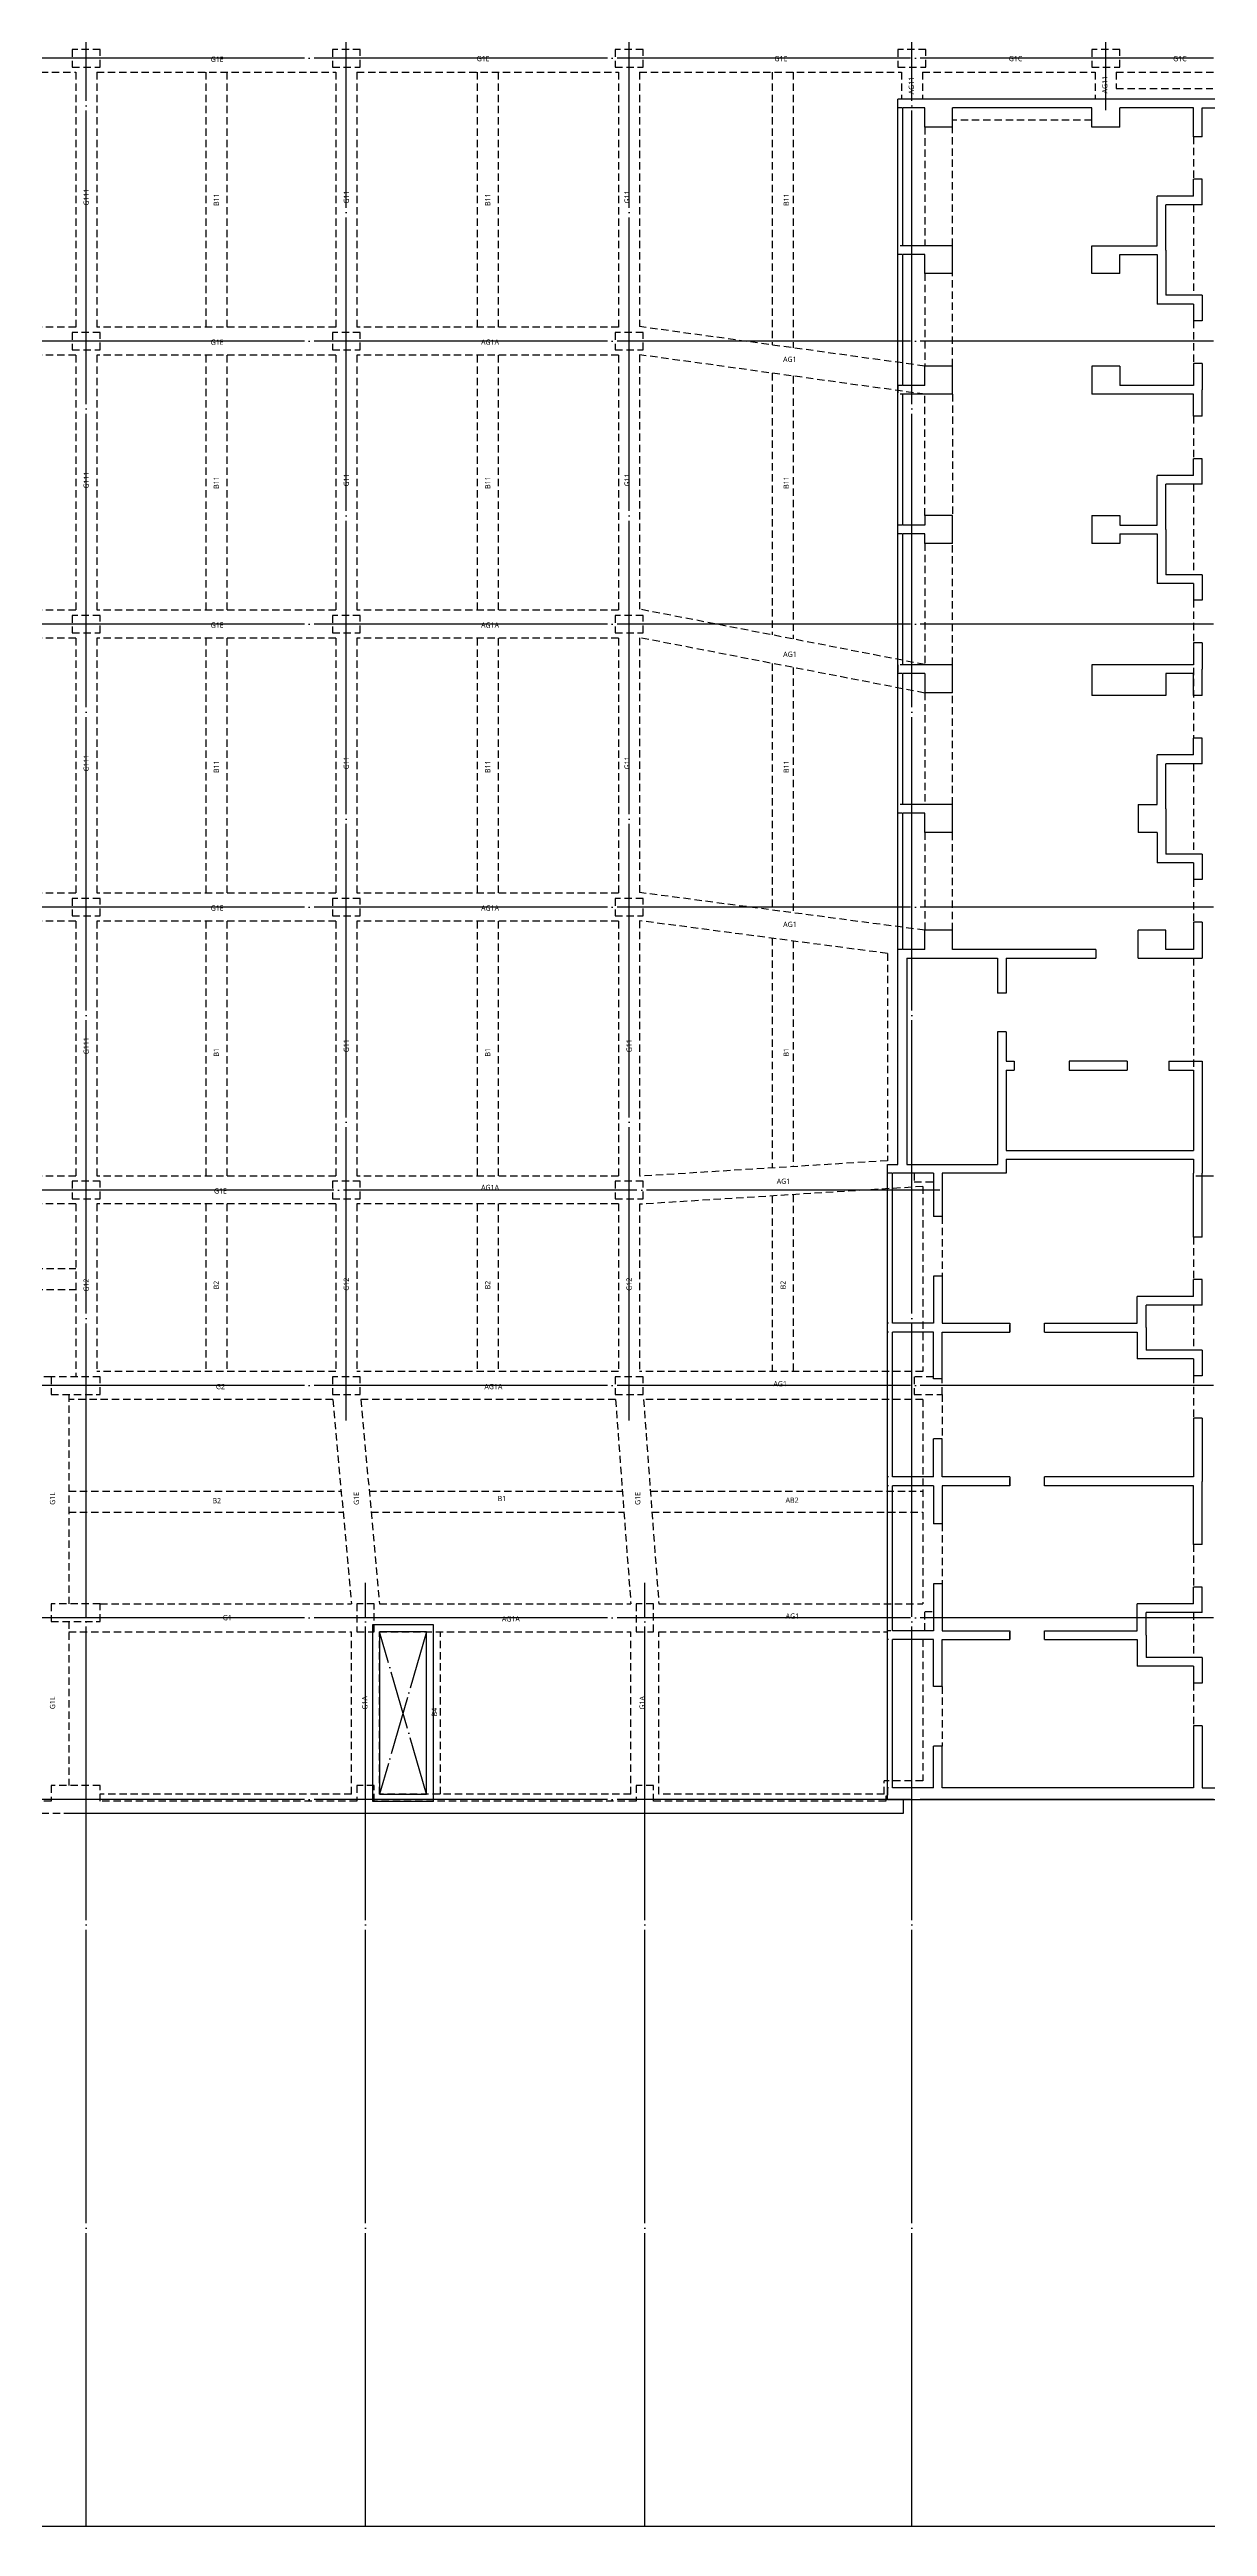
# Model space of a CAD drawing. Header units: millimetres. Extents: x 327808 to 2562540, y -728300 to 402793.
# Drawn here: x 2303349 to 2336515, y -679910 to -609000 of the extents above; entities that cross this region are included whole.
import ezdxf
from ezdxf.enums import TextEntityAlignment as Align
from ezdxf.xclip import XClip

# ---------------------------------------------------------------- set-up
doc = ezdxf.new("R2010")
doc.units = ezdxf.units.MM
doc.header["$LTSCALE"] = 140
doc.header["$XCLIPFRAME"] = 0
for name, pattern in [('XS-지하주차장$0$CEN', [62, 60, -1, 0, -1]), ('XS-지하주차장$0$DDOT', [14, 12, -1, 0, -1]), ('XS-지하주차장$0$HID', [2.3, 1.5, -0.8])]:
    doc.linetypes.add(name, pattern=pattern)
for name, color, linetype in [('XS-지하주차장$0$AWG', 5, 'XS-지하주차장$0$HID'), ('XS-지하주차장$0$B', 9, 'XS-지하주차장$0$HID'), ('XS-지하주차장$0$CEN-P', 14, 'XS-지하주차장$0$CEN'), ('XS-지하주차장$0$DA', 7, 'XS-지하주차장$0$HID'), ('XS-지하주차장$0$EL7', 7, 'Continuous'), ('XS-지하주차장$0$G', 4, 'XS-지하주차장$0$HID'), ('XS-지하주차장$0$OPEN', 9, 'XS-지하주차장$0$DDOT'), ('XS-지하주차장$0$PG', 30, 'XS-지하주차장$0$HID'), ('XS-지하주차장$0$W1-H', 11, 'XS-지하주차장$0$HID'), ('XS-지하주차장$0$W11', 40, 'Continuous'), ('XS-지하주차장$0$WG', 6, 'XS-지하주차장$0$HID')]:
    doc.layers.add(name, color=color, linetype=linetype)
for name, color, linetype, plot in [('XS-지하주차장$0$B-TEXT', 7, 'Continuous', False), ('XS-지하주차장$0$DEFPOINT', 144, 'Continuous', False), ('XS-지하주차장$0$G-TEXT', 3, 'Continuous', False)]:
    doc.layers.add(name, color=color, linetype=linetype, plot=plot)
doc.styles.add('XS-지하주차장$0$맑은 고딕', font='malgun.ttf')

# ---------------------------------------------------------------- blocks, each defined once
blk = doc.blocks.new('XS-지하주차장$0$B1-W')
at = {"layer": 'XS-지하주차장$0$W1-H'}
for p, q in [((42950, 50110), (42950, 49610)), ((43750, 50110), (42950, 50110)), ((43750, 49610), (43750, 50110)), ((50400, 50110), (50400, 49610)), ((51200, 50110), (50400, 50110)), ((51200, 49610), (51200, 50110)), ((58500, 50110), (58500, 49610)), ((59300, 50110), (58500, 50110)), ((59300, 49610), (59300, 50110)), ((66600, 50110), (66600, 49610)), ((67400, 50110), (66600, 50110)), ((67400, 49610), (67400, 50110)), ((72150, 50110), (72150, 49610)), ((72950, 50110), (72150, 50110)), ((72950, 49610), (72950, 50110)), ((42950, 49610), (43750, 49610)), ((50400, 49610), (51200, 49610)), ((58500, 49610), (59300, 49610)), ((66600, 49610), (67400, 49610)), ((72150, 49610), (72950, 49610)), ((66600, 48440), (66600, 48690)), ((76805, 48690), (66600, 48690)), ((67365, 48440), (66600, 48440)), ((67365, 47890), (67365, 48440)), ((68165, 47890), (68165, 48440)), ((72150, 48440), (68165, 48440)), ((72150, 47890), (72150, 48440)), ((75065, 48440), (72950, 48440)), ((72950, 47890), (72950, 48440)), ((75065, 47615), (75065, 48440)), ((75315, 48440), (76805, 48440)), ((75315, 47615), (75315, 48440)), ((68165, 47890), (67365, 47890)), ((72950, 47890), (72150, 47890)), ((75315, 47615), (75065, 47615)), ((75065, 45915), (75065, 46395)), ((75315, 46395), (75065, 46395)), ((75315, 45665), (75315, 46395)), ((74025, 44495), (74025, 45915)), ((75065, 45915), (74025, 45915)), ((74275, 44370), (74275, 45665)), ((75315, 45665), (74275, 45665)), ((66600, 44245), (66600, 44495)), ((68165, 44495), (66600, 44495)), ((67365, 44245), (66600, 44245)), ((67365, 43695), (67365, 44245)), ((68165, 43695), (68165, 44495)), ((72150, 44495), (74025, 44495)), ((72150, 43695), (72150, 44495)), ((72950, 44245), (74025, 44245)), ((72950, 43695), (72950, 44245)), ((74025, 44245), (74025, 42825)), ((74275, 44370), (74275, 43075)), ((68165, 43695), (67365, 43695)), ((72950, 43695), (72150, 43695)), ((75065, 42825), (74025, 42825)), ((75315, 43075), (74275, 43075)), ((75065, 42825), (75065, 42345)), ((75315, 43075), (75315, 42345)), ((42950, 42010), (42950, 41510)), ((43750, 42010), (42950, 42010)), ((43750, 41510), (43750, 42010)), ((50400, 42010), (50400, 41510)), ((51200, 42010), (50400, 42010)), ((51200, 41510), (51200, 42010)), ((58500, 42010), (58500, 41510)), ((59300, 42010), (58500, 42010)), ((59300, 41510), (59300, 42010)), ((75315, 42345), (75065, 42345)), ((42950, 41510), (43750, 41510)), ((50400, 41510), (51200, 41510)), ((58500, 41510), (59300, 41510)), ((67365, 40495), (66600, 40495)), ((66600, 40495), (66600, 40245)), ((68165, 41045), (67365, 41045)), ((67365, 40495), (67365, 41045)), ((68165, 40245), (68165, 41045)), ((72150, 41045), (72150, 40245)), ((72950, 41045), (72150, 41045)), ((72950, 41045), (72950, 40495)), ((75065, 40495), (72950, 40495)), ((75065, 41125), (75065, 40495)), ((75315, 41125), (75065, 41125)), ((75315, 41125), (75315, 40370)), ((68165, 40245), (66600, 40245)), ((75065, 40245), (72150, 40245)), ((75065, 39615), (75065, 40245)), ((75315, 39615), (75315, 40370)), ((75315, 39615), (75065, 39615)), ((75065, 37915), (75065, 38395)), ((75315, 38395), (75065, 38395)), ((75315, 37665), (75315, 38395)), ((74025, 36495), (74025, 37915)), ((75065, 37915), (74025, 37915)), ((74275, 36370), (74275, 37665)), ((75315, 37665), (74275, 37665)), ((66600, 36245), (66600, 36495)), ((67365, 36495), (66600, 36495)), ((67365, 36245), (66600, 36245)), ((68165, 36770), (67365, 36770)), ((67365, 36770), (67365, 36495)), ((67365, 35970), (67365, 36245)), ((68165, 35970), (68165, 36770)), ((72150, 36770), (72150, 35970)), ((72150, 36770), (72950, 36770)), ((72950, 36770), (72950, 36495)), ((72950, 36495), (74025, 36495)), ((72950, 36245), (74025, 36245)), ((72950, 36245), (72950, 35970)), ((74025, 36245), (74025, 34825)), ((74275, 36370), (74275, 35075)), ((68165, 35970), (67365, 35970)), ((72950, 35970), (72150, 35970)), ((75065, 34825), (74025, 34825)), ((75315, 35075), (74275, 35075)), ((75065, 34825), (75065, 34345)), ((75315, 35075), (75315, 34345)), ((75315, 34345), (75065, 34345)), ((42950, 33910), (42950, 33410)), ((43750, 33910), (42950, 33910)), ((42950, 33410), (43750, 33410)), ((43750, 33410), (43750, 33910)), ((50400, 33910), (50400, 33410)), ((51200, 33910), (50400, 33910)), ((50400, 33410), (51200, 33410)), ((51200, 33410), (51200, 33910)), ((58500, 33910), (58500, 33410)), ((59300, 33910), (58500, 33910)), ((58500, 33410), (59300, 33410)), ((59300, 33410), (59300, 33910)), ((75065, 33125), (75065, 32495)), ((75315, 33125), (75065, 33125)), ((75315, 33125), (75315, 32370)), ((68165, 32495), (66600, 32495)), ((66600, 32495), (66600, 32245)), ((67365, 32245), (66600, 32245)), ((67365, 32245), (67365, 31695)), ((68165, 31695), (68165, 32495)), ((75065, 32495), (72150, 32495)), ((72150, 32495), (72150, 31615)), ((75065, 32245), (74275, 32245)), ((74275, 32245), (74275, 31615)), ((75065, 31615), (75065, 32245)), ((75315, 31615), (75315, 32370)), ((68165, 31695), (67365, 31695)), ((74275, 31615), (72150, 31615)), ((75315, 31615), (75065, 31615)), ((74025, 28495), (74025, 29915)), ((75065, 29915), (74025, 29915)), ((75065, 29915), (75065, 30395)), ((75315, 30395), (75065, 30395)), ((75315, 29665), (75315, 30395)), ((74275, 28370), (74275, 29665)), ((75315, 29665), (74275, 29665)), ((66600, 28245), (66600, 28495)), ((68165, 28495), (66600, 28495)), ((68165, 27695), (68165, 28495)), ((73475, 28495), (74025, 28495)), ((73475, 28495), (73475, 27695)), ((74275, 28370), (74275, 27075)), ((67365, 28245), (66600, 28245)), ((67365, 27695), (67365, 28245)), ((68165, 27695), (67365, 27695)), ((74025, 27695), (73475, 27695)), ((74025, 27695), (74025, 26825)), ((75315, 27075), (74275, 27075)), ((75315, 27075), (75315, 26345)), ((75065, 26825), (74025, 26825)), ((75065, 26825), (75065, 26345)), ((75315, 26345), (75065, 26345)), ((42950, 25810), (42950, 25310)), ((43750, 25810), (42950, 25810)), ((43750, 25310), (43750, 25810)), ((50400, 25810), (50400, 25310)), ((51200, 25810), (50400, 25810)), ((51200, 25310), (51200, 25810)), ((58500, 25810), (58500, 25310)), ((59300, 25810), (58500, 25810)), ((59300, 25310), (59300, 25810)), ((42950, 25310), (43750, 25310)), ((50400, 25310), (51200, 25310)), ((58500, 25310), (59300, 25310)), ((68165, 24895), (67365, 24895)), ((67365, 24345), (67365, 24895)), ((68165, 24345), (68165, 24895)), ((74275, 24895), (73475, 24895)), ((73475, 24095), (73475, 24895)), ((74275, 24345), (74275, 24895)), ((75065, 25125), (75065, 24345)), ((75315, 25125), (75065, 25125)), ((75315, 25125), (75315, 24095)), ((67365, 24345), (66600, 24345)), ((66600, 18195), (66600, 24345)), ((72265, 24345), (68165, 24345)), ((72265, 24345), (72265, 24095)), ((75065, 24345), (74275, 24345)), ((66850, 24095), (69450, 24095)), ((66850, 24095), (66850, 18195)), ((69450, 24095), (69450, 23095)), ((69700, 24095), (72265, 24095)), ((69700, 24095), (69700, 23095)), ((73475, 24095), (75315, 24095)), ((69700, 23095), (69450, 23095)), ((69450, 21985), (69450, 18195)), ((69700, 21985), (69450, 21985)), ((69700, 21985), (69700, 21145)), ((69700, 21145), (69930, 21145)), ((69700, 20895), (69700, 18595)), ((69700, 20895), (69930, 20895)), ((69930, 21145), (69930, 20895)), ((73165, 21145), (71500, 21145)), ((71500, 21145), (71500, 20895)), ((71500, 20895), (73165, 20895)), ((73165, 21145), (73165, 20895)), ((74355, 21145), (75315, 21145)), ((74355, 21145), (74355, 20895)), ((74355, 20895), (75065, 20895)), ((75065, 20895), (75065, 18595)), ((75315, 21145), (75315, 17945)), ((69700, 18595), (75065, 18595)), ((66300, 17945), (66300, 18195)), ((66300, 18195), (66600, 18195)), ((67065, 17945), (66300, 17945)), ((66850, 18195), (69450, 18195)), ((67065, 17945), (67065, 17695)), ((67865, 17945), (67865, 16700)), ((69700, 17945), (67865, 17945)), ((69700, 18345), (69700, 17945)), ((69700, 18345), (75065, 18345)), ((75065, 18345), (75065, 17945)), ((75065, 16115), (75065, 17945)), ((75315, 16115), (75315, 17945)), ((42950, 17710), (42950, 17210)), ((43750, 17710), (42950, 17710)), ((42950, 17210), (43750, 17210)), ((43750, 17210), (43750, 17710)), ((50400, 17710), (50400, 17210)), ((51200, 17710), (50400, 17710)), ((50400, 17210), (51200, 17210)), ((51200, 17210), (51200, 17710)), ((58500, 17710), (58500, 17210)), ((59300, 17710), (58500, 17710)), ((58500, 17210), (59300, 17210)), ((59300, 17210), (59300, 17710)), ((67065, 17695), (67615, 17695)), ((67615, 17695), (67615, 16700)), ((67865, 16700), (67615, 16700)), ((75315, 16115), (75065, 16115)), ((67865, 14990), (67615, 14990)), ((67615, 14990), (67615, 13645)), ((67865, 14990), (67865, 13645)), ((75065, 14415), (75065, 14895)), ((75315, 14895), (75065, 14895)), ((75315, 14165), (75315, 14895)), ((73455, 13645), (73455, 14415)), ((75065, 14415), (73455, 14415)), ((66300, 13395), (66300, 13645)), ((67615, 13645), (66300, 13645)), ((67865, 13645), (69800, 13645)), ((69800, 13395), (69800, 13645)), ((70800, 13645), (73455, 13645)), ((70800, 13395), (70800, 13645)), ((73705, 13520), (73705, 14165)), ((75315, 14165), (73705, 14165)), ((73705, 13520), (73705, 12875)), ((67615, 13395), (66300, 13395)), ((67615, 12110), (67615, 13395)), ((67865, 12110), (67865, 13395)), ((67865, 13395), (69800, 13395)), ((70800, 13395), (73455, 13395)), ((73455, 13395), (73455, 12625)), ((75315, 12875), (73705, 12875)), ((75315, 12875), (75315, 12145)), ((42350, 12110), (42350, 11610)), ((43750, 12110), (42350, 12110)), ((43750, 11610), (43750, 12110)), ((50400, 12110), (50400, 11610)), ((51200, 12110), (50400, 12110)), ((51200, 11610), (51200, 12110)), ((58500, 12110), (58500, 11610)), ((59300, 12110), (58500, 12110)), ((59300, 11610), (59300, 12110)), ((67615, 12110), (67065, 12110)), ((67065, 12110), (67065, 11610)), ((67865, 11610), (67865, 12110)), ((75065, 12625), (73455, 12625)), ((75065, 12625), (75065, 12145)), ((75315, 12145), (75065, 12145)), ((42350, 11610), (43750, 11610)), ((50400, 11610), (51200, 11610)), ((58500, 11610), (59300, 11610)), ((67065, 11610), (67865, 11610)), ((75065, 10925), (75065, 9245)), ((75315, 10925), (75065, 10925)), ((75315, 10925), (75315, 9120)), ((67865, 10340), (67615, 10340)), ((67615, 9245), (67615, 10340)), ((67865, 9245), (67865, 10340)), ((66300, 8995), (66300, 9245)), ((67615, 9245), (66300, 9245)), ((69800, 9245), (67865, 9245)), ((69800, 8995), (69800, 9245)), ((75065, 9245), (70800, 9245)), ((70800, 8995), (70800, 9245)), ((67615, 8995), (66300, 8995)), ((67615, 8995), (67615, 7900)), ((67865, 8995), (67865, 7900)), ((69800, 8995), (67865, 8995)), ((75065, 8995), (70800, 8995)), ((75065, 7315), (75065, 8995)), ((75315, 7315), (75315, 9120)), ((67865, 7900), (67615, 7900)), ((75315, 7315), (75065, 7315)), ((67865, 6190), (67615, 6190)), ((67615, 6190), (67615, 5395)), ((67865, 6190), (67865, 4845)), ((75065, 5615), (75065, 6095)), ((75315, 6095), (75065, 6095)), ((75315, 5365), (75315, 6095)), ((42350, 5610), (42350, 5110)), ((43750, 5610), (42350, 5610)), ((42350, 5110), (43750, 5110)), ((43750, 5110), (43750, 5610)), ((51600, 5610), (51100, 5610)), ((51100, 5610), (51100, 4810)), ((51600, 4810), (51600, 5610)), ((59600, 5610), (59100, 5610)), ((59100, 5610), (59100, 4810)), ((59600, 4810), (59600, 5610)), ((67365, 4845), (67365, 5395)), ((67365, 5395), (67615, 5395)), ((73455, 4845), (73455, 5615)), ((75065, 5615), (73455, 5615)), ((73705, 4720), (73705, 5365)), ((75315, 5365), (73705, 5365)), ((51100, 4810), (51600, 4810)), ((59100, 4810), (59600, 4810)), ((66300, 4595), (66300, 4845)), ((67365, 4845), (66300, 4845)), ((67615, 4595), (66300, 4595)), ((67615, 3250), (67615, 4595)), ((67865, 4845), (69800, 4845)), ((67865, 3250), (67865, 4595)), ((67865, 4595), (69800, 4595)), ((69800, 4595), (69800, 4845)), ((70800, 4845), (73455, 4845)), ((70800, 4595), (70800, 4845)), ((70800, 4595), (73455, 4595)), ((73455, 4595), (73455, 3825)), ((73705, 4720), (73705, 4075)), ((75065, 3825), (73455, 3825)), ((75315, 4075), (73705, 4075)), ((75065, 3825), (75065, 3345)), ((75315, 4075), (75315, 3345)), ((67865, 3250), (67615, 3250)), ((75315, 3345), (75065, 3345)), ((67865, 1540), (67615, 1540)), ((67615, 350), (67615, 1540)), ((67865, 350), (67865, 1540)), ((75065, 2125), (75065, 350)), ((75315, 2125), (75065, 2125)), ((75315, 2125), (75315, 350)), ((43750, 410), (42350, 410)), ((42350, 410), (42350, -40)), ((43750, -40), (43750, 410)), ((51600, 410), (51100, 410)), ((51100, 410), (51100, -40)), ((51600, -40), (51600, 410)), ((59600, 410), (59100, 410)), ((59100, 410), (59100, -40)), ((59600, -40), (59600, 410)), ((66300, 110), (66250, 110)), ((66250, 110), (66250, -40)), ((67615, 350), (66300, 350)), ((66300, 350), (66300, 110)), ((75065, 350), (67865, 350)), ((75315, 350), (76805, 350)), ((66750, -390), (10505, -390)), ((42350, -40), (34750, -40)), ((51100, -40), (43750, -40)), ((59100, -40), (51600, -40)), ((66250, -40), (59600, -40)), ((76355, 0), (66750, 0)), ((66750, 0), (66750, -390))]:
    blk.add_line(p, q, dxfattribs=at)
blk = doc.blocks.new('XS-지하주차장$0$104')
at = {"layer": 'XS-지하주차장$0$W11'}
for p, q in [((0, 10205), (24885, 10205)), ((0, 10205), (0, 0)), ((250, 8715), (250, 10065)), ((250, 10065), (24885, 10065)), ((24885, 10265), (30045, 10265)), ((24885, 10265), (24885, 10205)), ((24885, 10065), (48340, 10065)), ((30045, 10265), (30045, 10205)), ((30045, 10205), (48690, 10205)), ((48340, 8715), (48340, 10065)), ((48690, 10205), (48690, -300)), ((1075, 8715), (250, 8715)), ((1075, 8715), (1075, 8465)), ((3025, 8715), (2295, 8715)), ((2295, 8715), (2295, 8465)), ((3025, 8715), (3025, 7675)), ((5615, 8715), (6345, 8715)), ((5615, 8715), (5615, 7675)), ((6345, 8715), (6345, 8465)), ((7565, 8715), (8320, 8715)), ((7565, 8715), (7565, 8465)), ((9075, 8715), (8320, 8715)), ((9075, 8715), (9075, 8465)), ((11025, 8715), (10295, 8715)), ((10295, 8715), (10295, 8465)), ((11025, 8715), (11025, 7675)), ((13615, 8715), (14345, 8715)), ((13615, 8715), (13615, 7675)), ((14345, 8715), (14345, 8465)), ((15565, 8715), (16320, 8715)), ((15565, 8715), (15565, 8465)), ((17075, 8715), (16320, 8715)), ((17075, 8715), (17075, 8465)), ((19025, 8715), (18295, 8715)), ((18295, 8715), (18295, 8465)), ((19025, 8715), (19025, 7675)), ((21615, 8715), (22345, 8715)), ((21615, 8715), (21615, 7675)), ((22345, 8715), (22345, 8465)), ((23565, 8715), (24595, 8715)), ((23565, 8715), (23565, 8465)), ((24595, 6875), (24595, 8715)), ((27545, 8715), (30745, 8715)), ((27545, 7755), (27545, 8715)), ((32575, 8715), (30745, 8715)), ((32575, 8715), (32575, 8465)), ((34525, 8715), (33795, 8715)), ((33795, 8715), (33795, 8465)), ((34525, 8715), (34525, 7105)), ((35815, 8715), (36545, 8715)), ((35815, 8715), (35815, 7105)), ((36545, 8715), (36545, 8465)), ((37765, 8715), (39570, 8715)), ((37765, 8715), (37765, 8465)), ((41375, 8715), (39570, 8715)), ((41375, 8715), (41375, 8465)), ((43325, 8715), (42595, 8715)), ((42595, 8715), (42595, 8465)), ((43325, 8715), (43325, 7105)), ((44615, 8715), (45345, 8715)), ((44615, 8715), (44615, 7105)), ((45345, 8715), (45345, 8465)), ((46565, 8715), (48340, 8715)), ((46565, 8715), (46565, 8465)), ((1075, 8465), (250, 8465)), ((250, 8465), (250, 6350)), ((2775, 8465), (2295, 8465)), ((2775, 8465), (2775, 7425)), ((5865, 8465), (6345, 8465)), ((5865, 8465), (5865, 7425)), ((7565, 8465), (8195, 8465)), ((8195, 8465), (8195, 6350)), ((8445, 8465), (8445, 5550)), ((9075, 8465), (8445, 8465)), ((10775, 8465), (10295, 8465)), ((10775, 8465), (10775, 7425)), ((13865, 8465), (14345, 8465)), ((13865, 8465), (13865, 7425)), ((15565, 8465), (16195, 8465)), ((16195, 8465), (16195, 5550)), ((16445, 8465), (16445, 7675)), ((17075, 8465), (16445, 8465)), ((18775, 8465), (18295, 8465)), ((18775, 8465), (18775, 7425)), ((21865, 8465), (22345, 8465)), ((21865, 8465), (21865, 7425)), ((23565, 8465), (24345, 8465)), ((24345, 8465), (24345, 7675)), ((27795, 8465), (30095, 8465)), ((27795, 7755), (27795, 8465)), ((30095, 3100), (30095, 8465)), ((30345, 3100), (30345, 8465)), ((30345, 8465), (30745, 8465)), ((32575, 8465), (30745, 8465)), ((34275, 8465), (33795, 8465)), ((34275, 8465), (34275, 6855)), ((36065, 8465), (36545, 8465)), ((36065, 8465), (36065, 6855)), ((37765, 8465), (39445, 8465)), ((39445, 8465), (39445, 4200)), ((39695, 8465), (39695, 4200)), ((41375, 8465), (39695, 8465)), ((43075, 8465), (42595, 8465)), ((43075, 8465), (43075, 6855)), ((44865, 8465), (45345, 8465)), ((44865, 8465), (44865, 6855)), ((46565, 8465), (48340, 8465)), ((48340, 8465), (48340, 1265)), ((4195, 7425), (2775, 7425)), ((4320, 7675), (3025, 7675)), ((4195, 5550), (4195, 7425)), ((4320, 7675), (5615, 7675)), ((4445, 7425), (5865, 7425)), ((4445, 6350), (4445, 7425)), ((12195, 7425), (10775, 7425)), ((12320, 7675), (11025, 7675)), ((12195, 6350), (12195, 7425)), ((12320, 7675), (13615, 7675)), ((12445, 6350), (12445, 7425)), ((12445, 7425), (13865, 7425)), ((16445, 7675), (17075, 7675)), ((17075, 7675), (17075, 5550)), ((20195, 7425), (18775, 7425)), ((20320, 7675), (19025, 7675)), ((20195, 6875), (20195, 7425)), ((20320, 7675), (21615, 7675)), ((20995, 7425), (21865, 7425)), ((20995, 7425), (20995, 6875)), ((24345, 7675), (23795, 7675)), ((23795, 7675), (23795, 6875)), ((27545, 7755), (27795, 7755)), ((35170, 7105), (34525, 7105)), ((35170, 7105), (35815, 7105)), ((43970, 7105), (43325, 7105)), ((43970, 7105), (44615, 7105)), ((20195, 6875), (20995, 6875)), ((24595, 6875), (23795, 6875)), ((27545, 6565), (27545, 4900)), ((27545, 6565), (27795, 6565)), ((27795, 4900), (27795, 6565)), ((35045, 6855), (34275, 6855)), ((35045, 4200), (35045, 6855)), ((35295, 6855), (36065, 6855)), ((35295, 4200), (35295, 6855)), ((43845, 6855), (43075, 6855)), ((43845, 4200), (43845, 6855)), ((44095, 6855), (44865, 6855)), ((44095, 4200), (44095, 6855)), ((800, 6350), (250, 6350)), ((800, 6350), (800, 5550)), ((4995, 6350), (4445, 6350)), ((4995, 6350), (4995, 5550)), ((7645, 6350), (8195, 6350)), ((7645, 6350), (7645, 5550)), ((11920, 6350), (12195, 6350)), ((11920, 5550), (11920, 6350)), ((12445, 6350), (12720, 6350)), ((12720, 6350), (12720, 5550)), ((250, 5550), (250, 1565)), ((800, 5550), (250, 5550)), ((4995, 5550), (4195, 5550)), ((7645, 5550), (8445, 5550)), ((11920, 5550), (12720, 5550)), ((16195, 5550), (17075, 5550)), ((24345, 5665), (24345, 1565)), ((24345, 5665), (24595, 5665)), ((24595, 3100), (24595, 5665)), ((27545, 4900), (27795, 4900)), ((35295, 4200), (35045, 4200)), ((39695, 4200), (39445, 4200)), ((44095, 4200), (43845, 4200)), ((24595, 3100), (25595, 3100)), ((24595, 250), (24595, 2850)), ((24595, 2850), (25595, 2850)), ((25595, 3100), (25595, 2850)), ((26705, 3100), (27545, 3100)), ((26705, 3100), (26705, 2850)), ((26705, 2850), (30495, 2850)), ((27545, 3330), (27795, 3330)), ((27545, 3100), (27545, 3330)), ((27795, 3100), (27795, 3330)), ((27795, 3100), (30095, 3100)), ((30345, 3100), (30745, 3100)), ((30495, 250), (30495, 2850)), ((30745, 3100), (30745, 1265)), ((35045, 1265), (35045, 3200)), ((35045, 3200), (35295, 3200)), ((35295, 1265), (35295, 3200)), ((39445, 3200), (39695, 3200)), ((39445, 3200), (39445, 1265)), ((39695, 3200), (39695, 1265)), ((43845, 1265), (43845, 3200)), ((43845, 3200), (44095, 3200)), ((44095, 1265), (44095, 3200)), ((800, 1565), (250, 1565)), ((800, 1565), (800, 765)), ((4995, 1565), (4195, 1565)), ((4195, 1565), (4195, 140)), ((4995, 1565), (4995, 765)), ((8445, 1565), (7645, 1565)), ((7645, 1565), (7645, 765)), ((8445, 1565), (8445, 140)), ((12720, 1565), (11920, 1565)), ((11920, 1565), (11920, 765)), ((12720, 1565), (12720, 765)), ((16995, 1565), (16195, 1565)), ((16195, 1565), (16195, 140)), ((16995, 1565), (16995, 765)), ((20995, 1565), (20195, 1565)), ((20195, 1565), (20195, 140)), ((20995, 1565), (20995, 765)), ((24345, 1565), (23795, 1565)), ((23795, 1565), (23795, 765)), ((800, 765), (250, 765)), ((250, 765), (250, 140)), ((4995, 765), (4445, 765)), ((4445, 765), (4445, 140)), ((8195, 765), (7645, 765)), ((8195, 765), (8195, 140)), ((11920, 765), (12195, 765)), ((12195, 765), (12195, 140)), ((12720, 765), (12445, 765)), ((12445, 765), (12445, 140)), ((16445, 765), (16445, 140)), ((16445, 765), (16995, 765)), ((20995, 765), (20445, 765)), ((20445, 765), (20445, 140)), ((24345, 765), (23795, 765)), ((24345, 765), (24345, 140)), ((30745, 1265), (31990, 1265)), ((30745, 1015), (30745, -160)), ((30745, 1015), (31980, 1015)), ((31990, 1265), (31990, 1015)), ((33700, 1265), (35045, 1265)), ((33700, 1265), (33700, 1015)), ((33700, 1015), (35045, 1015)), ((35045, 1015), (35045, -160)), ((36640, 1265), (35295, 1265)), ((36640, 1015), (35295, 1015)), ((35295, 1015), (35295, -160)), ((36640, 1265), (36640, 1015)), ((39445, 1265), (38350, 1265)), ((38350, 1265), (38350, 1015)), ((39445, 1015), (38350, 1015)), ((39445, 1015), (39445, -160)), ((39695, 1265), (40790, 1265)), ((39695, 1015), (39695, -160)), ((39695, 1015), (40790, 1015)), ((40790, 1265), (40790, 1015)), ((42500, 1265), (43845, 1265)), ((42500, 1265), (42500, 1015)), ((42500, 1015), (43845, 1015)), ((43845, 1015), (43845, -160)), ((45440, 1265), (44095, 1265)), ((45440, 1015), (44095, 1015)), ((44095, 1015), (44095, -160)), ((45440, 1265), (45440, 1015)), ((48340, 1265), (47150, 1265)), ((47150, 1265), (47150, 1015)), ((48340, 1015), (47150, 1015)), ((48340, 1015), (48340, -160)), ((4195, 140), (250, 140)), ((8195, 140), (4445, 140)), ((12195, 140), (8445, 140)), ((16195, 140), (12445, 140)), ((20195, 140), (16445, 140)), ((24345, 140), (20445, 140)), ((24595, 250), (30495, 250)), ((30495, 0), (0, 0)), ((30495, -300), (30495, 0)), ((48690, -300), (30495, -300)), ((35045, -160), (30745, -160)), ((39445, -160), (35295, -160)), ((43845, -160), (39695, -160)), ((48340, -160), (44095, -160))]:
    blk.add_line(p, q, dxfattribs=at)
blk = doc.blocks.new('XS-지하주차장')
at = {"layer": 'XS-지하주차장$0$AWG'}
for p, q in [((1032860, 118180), (1035625, 118180)), ((1035075, 116805), (1035075, 115585)), ((1035075, 114855), (1035075, 112265)), ((1035075, 111535), (1035075, 110315)), ((1035075, 108805), (1035075, 107585)), ((1035075, 106855), (1035075, 104265)), ((1035075, 103535), (1035075, 99585)), ((1035075, 98855), (1035075, 96265)), ((1035075, 95535), (1035075, 94315)), ((1026310, 93422), (1026310, 87488)), ((1035075, 93285), (1035075, 90085)), ((1027325, 86750), (1027325, 81450)), ((1027875, 85890), (1027875, 84180)), ((1035075, 85305), (1035075, 84085)), ((1035075, 83355), (1035075, 82065)), ((1035075, 81335), (1035075, 80115)), ((1027325, 80650), (1027325, 74800)), ((1027875, 80800), (1027875, 79530)), ((1027875, 77090), (1027875, 75380)), ((1035075, 76505), (1035075, 75285)), ((1035075, 74555), (1035075, 73265)), ((1027325, 73785), (1027325, 69740)), ((1027875, 72440), (1027875, 70730)), ((1035075, 72535), (1035075, 71315))]:
    blk.add_line(p, q, dxfattribs=at)
at = {"layer": 'XS-지하주차장$0$B'}
for p, q in [((1006785, 118650), (1006785, 111350)), ((1007385, 118650), (1007385, 111350)), ((1014560, 118650), (1014560, 111350)), ((1015160, 118650), (1015160, 111350)), ((1023010, 118650), (1023010, 110845)), ((1023610, 118650), (1023610, 110762)), ((1006785, 110550), (1006785, 103250)), ((1007385, 110550), (1007385, 103250)), ((1014560, 110550), (1014560, 103250)), ((1015160, 110550), (1015160, 103250)), ((1023010, 110037), (1023010, 102543)), ((1023610, 109954), (1023610, 102427)), ((1006785, 102450), (1006785, 95150)), ((1007385, 102450), (1007385, 95150)), ((1014560, 102450), (1014560, 95150)), ((1015160, 102450), (1015160, 95150)), ((1023010, 101728), (1023010, 94668)), ((1023610, 101612), (1023610, 94588)), ((1006785, 94350), (1006785, 87050)), ((1007385, 94350), (1007385, 87050)), ((1014560, 94350), (1014560, 87050)), ((1015160, 94350), (1015160, 87050)), ((1023010, 93861), (1023010, 87281)), ((1023610, 93781), (1023610, 87318)), ((1023610, 86517), (1023610, 81450)), ((1006785, 86250), (1006785, 81450)), ((1007385, 86250), (1007385, 81450)), ((1014560, 86250), (1014560, 81450)), ((1015160, 86250), (1015160, 81450)), ((1023010, 86479), (1023010, 81450)), ((1001260, 84400), (1003060, 84400)), ((1001260, 83800), (1003060, 83800)), ((1002860, 78025), (1010663, 78025)), ((1011466, 78025), (1018717, 78025)), ((1019519, 78025), (1027325, 78025)), ((1002860, 77425), (1010718, 77425)), ((1011521, 77425), (1018762, 77425)), ((1019564, 77425), (1027325, 77425)), ((1013110, 69350), (1013110, 74000)), ((1013510, 69350), (1013510, 74000))]:
    blk.add_line(p, q, dxfattribs=at)
at = {"layer": 'XS-지하주차장$0$CEN-P'}
for p, q in [((1003360, 48390), (1003360, 243390)), ((1032560, 117560), (1032560, 243390)), ((1148490, 119050), (924510, 119050)), ((1148490, 110950), (924510, 110950)), ((1148490, 102850), (924510, 102850)), ((1148490, 94750), (924510, 94750)), ((1027810, 86650), (924510, 86650)), ((1148490, 81050), (924510, 81050)), ((1011360, 48390), (1011360, 75400)), ((1019360, 48390), (1019360, 75400)), ((1148490, 74400), (924510, 74400)), ((1148490, 69200), (924510, 69200))]:
    blk.add_line(p, q, dxfattribs=at)
at = {"layer": 'XS-지하주차장$0$CEN-P', "color": 181}
for p, q in [((1010810, 80050), (1010810, 120050)), ((1018910, 80050), (1018910, 120050)), ((1027010, 48390), (1027010, 120050))]:
    blk.add_line(p, q, dxfattribs=at)
at = {"layer": 'XS-지하주차장$0$CEN-P', "color": 124}
blk.add_line((1148490, 87050), (1035140, 87050), dxfattribs=at)
at = {"layer": 'XS-지하주차장$0$DA', "linetype": 'Continuous'}
blk.add_lwpolyline([(1011560, 69150), (1013310, 69150), (1013310, 74200), (1011560, 74200)], close=True, dxfattribs=at)
blk.add_lwpolyline([(1011760, 69350), (1013110, 69350), (1013110, 74000), (1011760, 74000), (1011760, 69350)], dxfattribs=at)
at = {"layer": 'XS-지하주차장$0$DEFPOINT'}
blk.add_lwpolyline([(924510, 48390), (924510, 243390), (1148490, 243390), (1148490, 48390)], close=True, dxfattribs=at)
at = {"layer": 'XS-지하주차장$0$EL7'}
blk.add_lwpolyline([(1026760, 69190), (1026760, 68800), (1002860, 68800)], dxfattribs=at)
at = {"layer": 'XS-지하주차장$0$G'}
for p, q in [((999160, 118650), (1003060, 118650)), ((1003060, 118650), (1003060, 111350)), ((1003660, 118650), (1010510, 118650)), ((1003660, 118650), (1003660, 111350)), ((1010510, 118650), (1010510, 111350)), ((1011110, 118650), (1011110, 111350)), ((1011110, 118650), (1018610, 118650)), ((1018610, 118650), (1018610, 111350)), ((1019210, 118650), (1026710, 118650)), ((1019210, 118650), (1019210, 111368)), ((1026710, 118650), (1026710, 117880)), ((1027310, 118650), (1032260, 118650)), ((1027310, 118650), (1027310, 117880)), ((1032260, 118650), (1032260, 117880)), ((1032860, 118650), (1036710, 118650)), ((1032860, 118650), (1032860, 118180)), ((1003060, 111350), (999160, 111350)), ((1010510, 111350), (1003660, 111350)), ((1018610, 111350), (1011110, 111350)), ((1027375, 110239), (1019210, 111368)), ((1003060, 110550), (999160, 110550)), ((1003060, 110550), (1003060, 103250)), ((1003660, 110550), (1003660, 103250)), ((1010510, 110550), (1003660, 110550)), ((1010510, 110550), (1010510, 103250)), ((1011110, 110550), (1011110, 103250)), ((1018610, 110550), (1011110, 110550)), ((1018610, 110550), (1018610, 103250)), ((1019210, 110560), (1019210, 103277)), ((1027375, 109431), (1019210, 110560)), ((1003060, 103250), (999160, 103250)), ((1010510, 103250), (1003660, 103250)), ((1018610, 103250), (1011110, 103250)), ((1027375, 101692), (1019210, 103277)), ((1003060, 102450), (999160, 102450)), ((1003060, 102450), (1003060, 95150)), ((1003660, 102450), (1003660, 95150)), ((1010510, 102450), (1003660, 102450)), ((1010510, 102450), (1010510, 95150)), ((1011110, 102450), (1011110, 95150)), ((1018610, 102450), (1011110, 102450)), ((1018610, 102450), (1018610, 95150)), ((1019210, 102462), (1019210, 95167)), ((1027375, 100878), (1019210, 102462)), ((1003060, 95150), (999160, 95150)), ((1010510, 95150), (1003660, 95150)), ((1018610, 95150), (1011110, 95150)), ((1027375, 94088), (1019210, 95167)), ((1003060, 94350), (999160, 94350)), ((1003060, 94350), (1003060, 87050)), ((1003660, 94350), (1003660, 87050)), ((1010510, 94350), (1003660, 94350)), ((1010510, 94350), (1010510, 87050)), ((1011110, 94350), (1011110, 87050)), ((1018610, 94350), (1011110, 94350)), ((1018610, 94350), (1018610, 87050)), ((1019210, 94360), (1019210, 87045)), ((1026310, 93422), (1019210, 94360)), ((1026310, 87488), (1019210, 87045)), ((1003060, 87050), (999160, 87050)), ((1010510, 87050), (1003660, 87050)), ((1018610, 87050), (1011110, 87050)), ((1027325, 86750), (1019210, 86243)), ((1003060, 86250), (994302, 86250)), ((1003060, 86250), (1003060, 81300)), ((1010510, 86250), (1003660, 86250)), ((1003660, 86250), (1003660, 81450)), ((1010510, 86250), (1010510, 81450)), ((1011110, 86250), (1011110, 81450)), ((1018610, 86250), (1011110, 86250)), ((1018610, 86250), (1018610, 81450)), ((1019210, 86243), (1019210, 81450)), ((1002360, 81300), (1000660, 81300)), ((1010510, 81450), (1003660, 81450)), ((1018610, 81450), (1011110, 81450)), ((1027325, 81450), (1019210, 81450)), ((1002860, 80800), (1002860, 74800)), ((1010422, 80650), (1002860, 80650)), ((1010422, 80650), (1010958, 74800)), ((1018520, 80650), (1011225, 80650)), ((1011225, 80650), (1011762, 74800)), ((1018520, 80650), (1018959, 74800)), ((1027325, 80650), (1019322, 80650)), ((1019322, 80650), (1019761, 74800)), ((1003760, 74800), (1010958, 74800)), ((1011762, 74800), (1018959, 74800)), ((1019761, 74800), (1027325, 74800)), ((1002860, 74300), (1002860, 69600)), ((1002860, 74000), (1010960, 74000)), ((1010960, 69350), (1010960, 74000)), ((1011760, 69350), (1011760, 74000)), ((1011760, 74000), (1018960, 74000)), ((1018960, 69350), (1018960, 74000)), ((1019760, 74000), (1026310, 74000)), ((1019760, 69350), (1019760, 74000))]:
    blk.add_line(p, q, dxfattribs=at)
at = {"layer": 'XS-지하주차장$0$OPEN'}
for points in [[(1013110, 74000), (1011760, 69350)], [(1013110, 69350), (1011760, 74000)]]:
    blk.add_lwpolyline(points, dxfattribs=at)
at = {"layer": 'XS-지하주차장$0$PG'}
for p, q in [((1027375, 117080), (1027375, 113685)), ((1032160, 117280), (1028175, 117280)), ((1028175, 113685), (1028175, 117080)), ((1027375, 112885), (1027375, 110235)), ((1028175, 110235), (1028175, 112885)), ((1027375, 105960), (1027375, 109435)), ((1028175, 109435), (1028175, 105960)), ((1027375, 105160), (1027375, 101685)), ((1028175, 101685), (1028175, 105160)), ((1027375, 100885), (1027375, 97685)), ((1028175, 97685), (1028175, 100885)), ((1027375, 96885), (1027375, 94085)), ((1028175, 94085), (1028175, 96885))]:
    blk.add_line(p, q, dxfattribs=at)
at = {"layer": 'XS-지하주차장$0$WG'}
for p, q in [((1027325, 69740), (1026210, 69740)), ((1026210, 69350), (1026210, 69740)), ((1010960, 69350), (1003760, 69350)), ((1018960, 69350), (1011760, 69350)), ((1026210, 69350), (1019760, 69350))]:
    blk.add_line(p, q, dxfattribs=at)
at = {"layer": 'XS-지하주차장$0$W1-H'}
blk.add_blockref('XS-지하주차장$0$B1-W', (960010, 69190), dxfattribs=at)
at = {"layer": 'XS-지하주차장$0$W11', "rotation": 270}
blk.add_blockref('XS-지하주차장$0$104', (1026610, 117880), dxfattribs=at)
at = {"layer": 'XS-지하주차장$0$B-TEXT', "color": 0, "style": 'XS-지하주차장$0$맑은 고딕'}
for s, p in [('AG11', (1026991, 118268)), ('AG11', (1032534, 118295)), ('G111', (1003359, 115078)), ('B11', (1007084, 115002)), ('G11', (1010809, 115078)), ('B11', (1014859, 115002)), ('B11', (1023409, 115002)), ('G111', (1003359, 106978)), ('G11', (1010809, 106978)), ('B11', (1007084, 106902)), ('B11', (1014859, 106902)), ('B11', (1023409, 106902)), ('G111', (1003359, 98878)), ('B11', (1007084, 98768)), ('G11', (1010809, 98878)), ('B11', (1014859, 98768)), ('B11', (1023409, 98768)), ('G111', (1003359, 90778)), ('G11', (1010809, 90778)), ('G11', (1018909, 90778)), ('B1', (1007084, 90593)), ('B1', (1014859, 90593)), ('B1', (1023409, 90593)), ('G12', (1003359, 83928)), ('B2', (1007084, 83928)), ('G12', (1010809, 83953)), ('B2', (1014859, 83928)), ('G12', (1018909, 83953)), ('B2', (1023321, 83928)), ('G1L', (1002395, 77819)), ('G1L', (1002395, 71969)), ('B4', (1013334, 71706))]:
    blk.add_text(s, height=150, rotation=90, dxfattribs=at).set_placement(p, align=Align.MIDDLE_CENTER)
for s, p in [('B2', (1007100, 77757)), ('B1', (1015266, 77818)), ('AB2', (1023577, 77770))]:
    blk.add_text(s, height=150, dxfattribs=at).set_placement(p, align=Align.MIDDLE_CENTER)
at = {"layer": 'XS-지하주차장$0$G-TEXT', "color": 3, "style": 'XS-지하주차장$0$맑은 고딕'}
for s, p in [('G1E', (1007109, 119023)), ('G1E', (1014728, 119041)), ('G1E', (1023258, 119041)), ('G1C', (1029978, 119041)), ('G1C', (1034684, 119041)), ('G1E', (1007109, 110923)), ('AG1A', (1014927, 110923)), ('AG1', (1023513, 110432)), ('G1E', (1007109, 102823)), ('AG1A', (1014927, 102823)), ('AG1', (1023516, 101988)), ('G1E', (1007109, 94723)), ('AG1A', (1014927, 94723)), ('AG1', (1023516, 94256)), ('G1E', (1007205, 86623)), ('AG1A', (1014927, 86723)), ('AG1', (1023331, 86901)), ('G2', (1007205, 81023)), ('AG1A', (1015023, 81023)), ('AG1', (1023237, 81103)), ('G1', (1007403, 74409)), ('AG1', (1023586, 74453)), ('AG1A', (1015523, 74373))]:
    blk.add_text(s, height=150, dxfattribs=at).set_placement(p, align=Align.MIDDLE_CENTER)
for s, p in [('G11', (1018852, 115078)), ('G11', (1018852, 106978)), ('G11', (1018852, 98878)), ('G1E', (1011099, 77819)), ('G1E', (1019155, 77819)), ('G1A', (1011339, 71969)), ('G1A', (1019283, 71969))]:
    blk.add_text(s, height=150, rotation=90, dxfattribs=at).set_placement(p, align=Align.MIDDLE_CENTER)

msp = doc.modelspace()

# ---------------------------------------------------------------- block references
ref = msp.add_blockref('XS-지하주차장', (1301040, -728300))
XClip(ref).set_block_clipping_path([(0, -0.0000000001), (1261500, 297000)])

doc.saveas('drawing.dxf')
